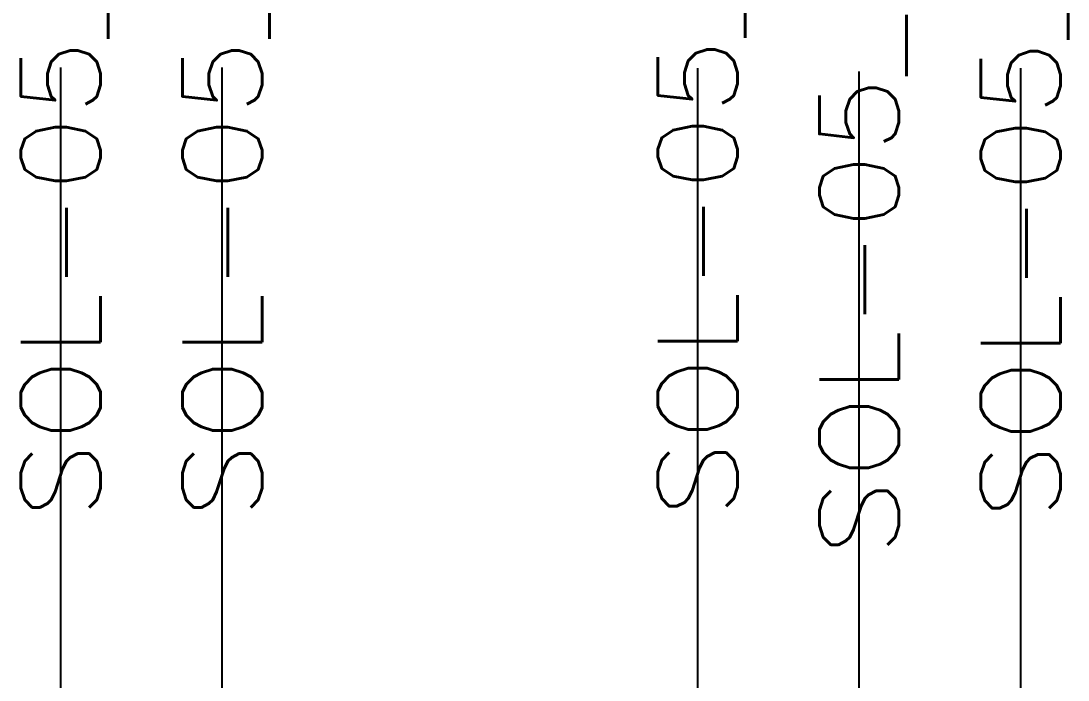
# Model space of a CAD drawing. Header units: inches. Extents: x -25 to 1235, y -506 to 1148.
# Drawn here: x 243.86 to 276.75, y 728.06 to 748.75 of the extents above; entities that cross this region are included whole.
import ezdxf
from ezdxf.enums import TextEntityAlignment as Align

# ---------------------------------------------------------------- set-up
doc = ezdxf.new("R2010")
doc.units = ezdxf.units.IN
doc.header["$MEASUREMENT"] = 0
for name, color, linetype in [('MISC', 2, 'Continuous'), ('RED_10AWG', 1, 'Continuous'), ('WIREFIXED', 70, 'Continuous')]:
    doc.layers.add(name, color=color, linetype=linetype)
doc.styles.add('WD', font='romans.shx')

# ---------------------------------------------------------------- blocks, each defined once
blk = doc.blocks.new('WD_WNV1')
at = {"style": 'WD', "width": 0.9}
blk.add_attdef('WIRENO', text='', height=0.125, rotation=90, dxfattribs=at).set_placement((0, 0), align=Align.MIDDLE_CENTER)
at = {"style": 'WD', "flags": 1}
for tag, p in [('W01USER', (0.0956, 0.0772)), ('W02USER', (0.0956, 0.0694)), ('W03USER', (0.0956, 0.0616)), ('W04USER', (0.0956, 0.0538)), ('W05USER', (0.0956, 0.046)), ('W06USER', (0.0956, 0.0382)), ('W07USER', (0.0956, 0.0304)), ('W08USER', (0.0956, 0.0226)), ('W09USER', (0.0956, 0.0147)), ('W10USER', (0.0956, 0.0069))]:
    blk.add_attdef(tag, text='', height=0.005, dxfattribs=at).set_placement(p, align=Align.CENTER)
for tag, p in [('X2TERM01', (0, 0.0625)), ('X8TERM01', (0, -0.0625))]:
    blk.add_attdef(tag, p, '', height=0.01, dxfattribs=at)
at = {"color": 7, "style": 'WD'}
for tag, p in [('X2_TINY_DOT_DONT_REMOVE', (0, 0.0625)), ('X8_TINY_DOT_DONT_REMOVE', (0, -0.0625))]:
    blk.add_attdef(tag, p, '', height=0.0001, dxfattribs=at)

msp = doc.modelspace()

# ---------------------------------------------------------------- linework, layer by layer
at = {"layer": 'RED_10AWG'}
for p, q in [((245.11, 585.436), (245.11, 747.297)), ((250.183, 585.436), (250.183, 747.297)), ((265.117, 585.436), (265.117, 747.27)), ((270.19, 585.436), (270.19, 747.162)), ((275.263, 585.436), (275.263, 747.27))]:
    msp.add_line(p, q, dxfattribs=at)

# ---------------------------------------------------------------- block references
at = {"layer": 'WIREFIXED'}
ref = msp.add_blockref('WD_WNV1', (270.19, 748.705), dxfattribs=dict(at, xscale=20, yscale=25, zscale=2))
ref.add_attrib('X8_TINY_DOT_DONT_REMOVE', '.', (270.19, 729.42), dxfattribs={"layer": 'MISC', "color": 7, "height": 0.0025, "style": 'WD', "width": 0.8})
ref.add_attrib('WIRENOF', 'SOL-05_5.1.10_P', dxfattribs={"height": 2.5, "rotation": 90, "style": 'WD', "width": 1.125}).set_placement((270.19, 748.705), align=Align.MIDDLE_CENTER)
ref = msp.add_blockref('WD_WNV1', (245.11, 748.733), dxfattribs=dict(at, xscale=20, yscale=25, zscale=2))
ref.add_attrib('X8_TINY_DOT_DONT_REMOVE', '.', (245.11, 730.786), dxfattribs={"layer": 'MISC', "color": 7, "height": 0.0025, "style": 'WD', "width": 0.8})
ref.add_attrib('WIRENOF', 'SOL-05_5.1.7_N', dxfattribs={"height": 2.5, "rotation": 90, "style": 'WD', "width": 1.125}).set_placement((245.11, 748.733), align=Align.MIDDLE_CENTER)
ref = msp.add_blockref('WD_WNV1', (250.183, 748.733), dxfattribs=dict(at, xscale=20, yscale=25, zscale=2))
ref.add_attrib('X8_TINY_DOT_DONT_REMOVE', '.', (250.183, 730.786), dxfattribs={"layer": 'MISC', "color": 7, "height": 0.0025, "style": 'WD', "width": 0.8})
ref.add_attrib('WIRENOF', 'SOL-05_5.1.8_N', dxfattribs={"height": 2.5, "rotation": 90, "style": 'WD', "width": 1.125}).set_placement((250.183, 748.733), align=Align.MIDDLE_CENTER)
ref = msp.add_blockref('WD_WNV1', (265.117, 748.705), dxfattribs=dict(at, xscale=20, yscale=25, zscale=2))
ref.add_attrib('X8_TINY_DOT_DONT_REMOVE', '.', (265.117, 730.759), dxfattribs={"layer": 'MISC', "color": 7, "height": 0.0025, "style": 'WD', "width": 0.8})
ref.add_attrib('WIRENOF', 'SOL-05_5.1.9_P', dxfattribs={"height": 2.5, "rotation": 90, "style": 'WD', "width": 1.125}).set_placement((265.117, 748.705), align=Align.MIDDLE_CENTER)
ref = msp.add_blockref('WD_WNV1', (275.263, 748.705), dxfattribs=dict(at, xscale=20, yscale=25, zscale=2))
ref.add_attrib('X8_TINY_DOT_DONT_REMOVE', '.', (275.263, 730.759), dxfattribs={"layer": 'MISC', "color": 7, "height": 0.0025, "style": 'WD', "width": 0.8})
ref.add_attrib('WIRENOF', 'SOL-05_5.1.9_N', dxfattribs={"height": 2.5, "rotation": 90, "style": 'WD', "width": 1.125}).set_placement((275.263, 748.705), align=Align.MIDDLE_CENTER)

doc.saveas('drawing.dxf')
